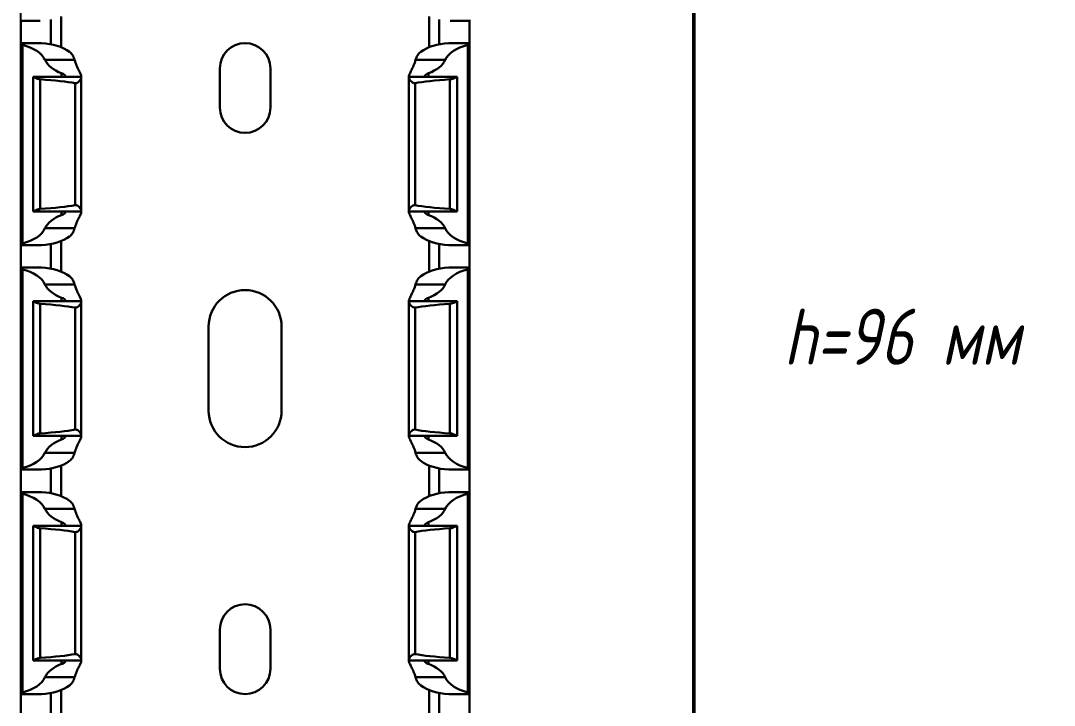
# Model space of a CAD drawing. Header units: millimetres. Extents: x -2573 to 2942, y -1220 to 2800.
# Drawn here: x 1280.5 to 1372.7, y 1110 to 1171 of the extents above; entities that cross this region are included whole.
import ezdxf

# ---------------------------------------------------------------- set-up
doc = ezdxf.new("R2010")
doc.units = ezdxf.units.MM
doc.linetypes.add('DASHED', pattern=[19.05, 12.7, -6.35])
doc.layers.add('noprint', color=2, linetype='Continuous', true_color=0xffff00, plot=False)
doc.styles.add('textstyle28', font='isocpeui.ttf', dxfattribs={"width": 0.8})

msp = doc.modelspace()

# ---------------------------------------------------------------- linework, layer by layer
at = {"linetype": 'Continuous', "lineweight": 30}
for p, q in [((1280.536, 1171), (1280.536, 1171.067)), ((1280.536, 1171), (1282.267, 1171)), ((1280.536, 1171), (1280.536, 1169)), ((1283.236, 1171.101), (1283.236, 1168.899)), ((1284.136, 1168.638), (1284.136, 1171.362)), ((1316.936, 1168.638), (1316.936, 1171.362)), ((1317.836, 1171.101), (1317.836, 1168.899)), ((1318.805, 1171), (1320.536, 1171)), ((1320.536, 1171), (1320.536, 1171.067)), ((1320.536, 1171), (1320.536, 1169)), ((1282.266, 1169), (1280.536, 1169)), ((1280.536, 1169), (1280.536, 1168.933)), ((1320.536, 1169), (1318.806, 1169)), ((1320.536, 1169), (1320.536, 1168.933)), ((1280.536, 1168.933), (1280.536, 1151.067)), ((1280.686, 1168.845), (1280.686, 1151.155)), ((1320.386, 1168.845), (1320.386, 1151.155)), ((1320.536, 1168.933), (1320.536, 1151.067)), ((1285.343, 1167.5), (1282.703, 1167.5)), ((1315.729, 1167.5), (1318.369, 1167.5)), ((1284.186, 1166.317), (1284.186, 1166)), ((1298.286, 1166.75), (1298.286, 1163.25)), ((1302.786, 1163.25), (1302.786, 1166.75)), ((1316.886, 1166.317), (1316.886, 1166)), ((1281.636, 1166), (1281.636, 1154)), ((1281.64, 1166), (1281.636, 1166)), ((1285.936, 1166), (1281.64, 1166)), ((1282.275, 1165.779), (1282.275, 1154.221)), ((1285.393, 1165.436), (1285.393, 1154.564)), ((1285.936, 1166.057), (1285.936, 1166)), ((1285.936, 1166), (1285.936, 1165.916)), ((1285.936, 1165.916), (1285.936, 1154.084)), ((1315.136, 1166.057), (1315.136, 1166)), ((1315.136, 1166), (1315.136, 1165.916)), ((1315.136, 1166), (1319.433, 1166)), ((1315.136, 1165.916), (1315.136, 1154.084)), ((1315.68, 1165.436), (1315.68, 1154.564)), ((1318.797, 1165.779), (1318.797, 1154.221)), ((1319.433, 1166), (1319.436, 1166)), ((1319.436, 1154), (1319.436, 1166)), ((1281.636, 1154), (1281.64, 1154)), ((1285.936, 1154), (1281.64, 1154)), ((1284.186, 1154), (1284.186, 1153.683)), ((1285.936, 1154.084), (1285.936, 1154)), ((1285.936, 1154), (1285.936, 1153.943)), ((1315.136, 1154.084), (1315.136, 1154)), ((1315.136, 1154), (1319.433, 1154)), ((1315.136, 1154), (1315.136, 1153.943)), ((1316.886, 1154), (1316.886, 1153.683)), ((1319.436, 1154), (1319.433, 1154)), ((1285.343, 1152.5), (1282.703, 1152.5)), ((1315.729, 1152.5), (1318.369, 1152.5)), ((1280.536, 1151), (1280.536, 1151.067)), ((1280.536, 1151), (1282.267, 1151)), ((1280.536, 1151), (1280.536, 1149)), ((1283.236, 1151.101), (1283.236, 1148.899)), ((1284.136, 1148.638), (1284.136, 1151.362)), ((1316.936, 1148.638), (1316.936, 1151.362)), ((1317.836, 1151.101), (1317.836, 1148.899)), ((1318.805, 1151), (1320.536, 1151)), ((1320.536, 1151), (1320.536, 1151.067)), ((1320.536, 1151), (1320.536, 1149)), ((1282.266, 1149), (1280.536, 1149)), ((1280.536, 1149), (1280.536, 1148.933)), ((1280.536, 1148.933), (1280.536, 1131.067)), ((1280.686, 1148.845), (1280.686, 1131.155)), ((1320.536, 1149), (1318.806, 1149)), ((1320.386, 1148.845), (1320.386, 1131.155)), ((1320.536, 1149), (1320.536, 1148.933)), ((1320.536, 1148.933), (1320.536, 1131.067)), ((1285.343, 1147.5), (1282.703, 1147.5)), ((1315.729, 1147.5), (1318.369, 1147.5)), ((1281.636, 1146), (1281.636, 1134)), ((1281.64, 1146), (1281.636, 1146)), ((1285.936, 1146), (1281.64, 1146)), ((1284.186, 1146.317), (1284.186, 1146)), ((1285.936, 1146.057), (1285.936, 1146)), ((1285.936, 1146), (1285.936, 1145.916)), ((1315.136, 1146.057), (1315.136, 1146)), ((1315.136, 1146), (1315.136, 1145.916)), ((1315.136, 1146), (1319.433, 1146)), ((1316.886, 1146.317), (1316.886, 1146)), ((1319.433, 1146), (1319.436, 1146)), ((1319.436, 1134), (1319.436, 1146)), ((1282.275, 1145.779), (1282.275, 1134.221)), ((1285.393, 1145.436), (1285.393, 1134.564)), ((1285.936, 1145.916), (1285.936, 1134.084)), ((1315.136, 1145.916), (1315.136, 1134.084)), ((1315.68, 1145.436), (1315.68, 1134.564)), ((1318.797, 1145.779), (1318.797, 1134.221)), ((1297.286, 1143.75), (1297.286, 1136.25)), ((1303.786, 1136.25), (1303.786, 1143.75)), ((1281.636, 1134), (1281.64, 1134)), ((1285.936, 1134), (1281.64, 1134)), ((1284.186, 1134), (1284.186, 1133.683)), ((1285.936, 1134.084), (1285.936, 1134)), ((1285.936, 1134), (1285.936, 1133.943)), ((1315.136, 1134.084), (1315.136, 1134)), ((1315.136, 1134), (1319.433, 1134)), ((1315.136, 1134), (1315.136, 1133.943)), ((1316.886, 1134), (1316.886, 1133.683)), ((1319.436, 1134), (1319.433, 1134)), ((1285.343, 1132.5), (1282.703, 1132.5)), ((1315.729, 1132.5), (1318.369, 1132.5)), ((1284.136, 1128.638), (1284.136, 1131.362)), ((1316.936, 1128.638), (1316.936, 1131.362)), ((1280.536, 1131), (1280.536, 1131.067)), ((1280.536, 1131), (1282.267, 1131)), ((1280.536, 1131), (1280.536, 1129)), ((1283.236, 1131.101), (1283.236, 1128.899)), ((1317.836, 1131.101), (1317.836, 1128.899)), ((1318.805, 1131), (1320.536, 1131)), ((1320.536, 1131), (1320.536, 1131.067)), ((1320.536, 1131), (1320.536, 1129)), ((1282.266, 1129), (1280.536, 1129)), ((1280.536, 1129), (1280.536, 1128.933)), ((1280.536, 1128.933), (1280.536, 1111.067)), ((1280.686, 1128.845), (1280.686, 1111.155)), ((1320.536, 1129), (1318.806, 1129)), ((1320.386, 1128.845), (1320.386, 1111.155)), ((1320.536, 1129), (1320.536, 1128.933)), ((1320.536, 1128.933), (1320.536, 1111.067)), ((1285.343, 1127.5), (1282.703, 1127.5)), ((1315.729, 1127.5), (1318.369, 1127.5)), ((1281.636, 1126), (1281.636, 1114)), ((1281.64, 1126), (1281.636, 1126)), ((1285.936, 1126), (1281.64, 1126)), ((1282.275, 1125.779), (1282.275, 1114.221)), ((1284.186, 1126.317), (1284.186, 1126)), ((1285.936, 1126.057), (1285.936, 1126)), ((1285.936, 1126), (1285.936, 1125.916)), ((1285.936, 1125.916), (1285.936, 1114.084)), ((1315.136, 1126.057), (1315.136, 1126)), ((1315.136, 1126), (1315.136, 1125.916)), ((1315.136, 1126), (1319.433, 1126)), ((1315.136, 1125.916), (1315.136, 1114.084)), ((1316.886, 1126.317), (1316.886, 1126)), ((1318.797, 1125.779), (1318.797, 1114.221)), ((1319.433, 1126), (1319.436, 1126)), ((1319.436, 1114), (1319.436, 1126)), ((1285.393, 1125.436), (1285.393, 1114.564)), ((1315.68, 1125.436), (1315.68, 1114.564)), ((1298.286, 1116.75), (1298.286, 1113.25)), ((1302.786, 1113.25), (1302.786, 1116.75)), ((1281.636, 1114), (1281.64, 1114)), ((1285.936, 1114), (1281.64, 1114)), ((1284.186, 1114), (1284.186, 1113.683)), ((1285.936, 1114.084), (1285.936, 1114)), ((1285.936, 1114), (1285.936, 1113.943)), ((1315.136, 1114.084), (1315.136, 1114)), ((1315.136, 1114), (1319.433, 1114)), ((1315.136, 1114), (1315.136, 1113.943)), ((1316.886, 1114), (1316.886, 1113.683)), ((1319.436, 1114), (1319.433, 1114)), ((1285.343, 1112.5), (1282.703, 1112.5)), ((1315.729, 1112.5), (1318.369, 1112.5)), ((1280.536, 1111), (1280.536, 1111.067)), ((1280.536, 1111), (1282.265, 1111)), ((1280.536, 1111), (1280.536, 1109)), ((1283.236, 1111.101), (1283.236, 1108.899)), ((1284.136, 1108.638), (1284.136, 1111.362)), ((1316.936, 1108.638), (1316.936, 1111.362)), ((1317.836, 1111.101), (1317.836, 1108.899)), ((1318.808, 1111), (1320.536, 1111)), ((1320.536, 1111), (1320.536, 1111.067)), ((1320.536, 1111), (1320.536, 1109))]:
    msp.add_line(p, q, dxfattribs=at)
msp.add_lwpolyline([(1280.536, 1650), (2025.536, 1650), (2025.536, 480), (1280.536, 480)], close=True)
at = {"lineweight": 50}
msp.add_lwpolyline([(1340.536, 1108), (1340.536, 1268), (1377.536, 1268), (1377.536, 1108)], close=True, dxfattribs=at)
at = {"linetype": 'Continuous', "lineweight": 30}
for centre, radius, start, end in [((1300.536, 1166.75), 2.25, 0, 180), ((1300.536, 1163.25), 2.25, 180, 0), ((1300.536, 1143.75), 3.25, 0, 180), ((1300.536, 1136.25), 3.25, 180, 0), ((1300.536, 1116.75), 2.25, 0, 180), ((1300.536, 1113.25), 2.25, 180, 0)]:
    msp.add_arc(centre, radius, start, end, dxfattribs=at)
for centre, major_axis, ratio, start_param, end_param in [((1282.149, 1167), (-3.464, 0), 0.57735, 3.801355, 4.643885), ((1318.923, 1167), (-3.464, 0), 0.57735, 4.780893, 5.623423), ((1279.349, 1167), (-3.464, 0), 0.57735, 3.394273, 4.316105), ((1321.723, 1167), (-3.464, 0), 0.57735, 5.108673, 6.030505), ((1286.057, 1168), (-3.464, 0), 0.57735, 0.25268, 1.000198), ((1315.015, 1168), (-3.464, 0), 0.57735, 2.141395, 2.888912), ((1275.106, 1165), (-11.43, 0), 0.087489, 3.592619, 4.034359), ((1325.967, 1165), (-11.43, 0), 0.087489, 5.390419, 5.832158), ((1275.106, 1155), (-11.43, 0), 0.087489, 2.248826, 2.690566), ((1325.967, 1155), (-11.43, 0), 0.087489, 0.451027, 0.892766), ((1286.057, 1152), (-3.464, 0), 0.57735, 5.282988, 6.030505), ((1315.015, 1152), (-3.464, 0), 0.57735, 3.394273, 4.14179), ((1279.349, 1153), (-3.464, 0), 0.57735, 1.96708, 2.888912), ((1321.723, 1153), (-3.464, 0), 0.57735, 0.25268, 1.174513), ((1282.149, 1153), (-3.464, 0), 0.57735, 1.6393, 2.48183), ((1318.923, 1153), (-3.464, 0), 0.57735, 0.659763, 1.502293), ((1279.349, 1147), (-3.464, 0), 0.57735, 3.394273, 4.316105), ((1282.149, 1147), (-3.464, 0), 0.57735, 3.801355, 4.643885), ((1318.923, 1147), (-3.464, 0), 0.57735, 4.780893, 5.623423), ((1321.723, 1147), (-3.464, 0), 0.57735, 5.108673, 6.030505), ((1286.057, 1148), (-3.464, 0), 0.57735, 0.25268, 1.000198), ((1315.015, 1148), (-3.464, 0), 0.57735, 2.141395, 2.888912), ((1275.106, 1145), (-11.43, 0), 0.087489, 3.592619, 4.034359), ((1325.967, 1145), (-11.43, 0), 0.087489, 5.390419, 5.832158), ((1275.106, 1135), (-11.43, 0), 0.087489, 2.248826, 2.690566), ((1325.967, 1135), (-11.43, 0), 0.087489, 0.451027, 0.892766), ((1286.057, 1132), (-3.464, 0), 0.57735, 5.282988, 6.030505), ((1315.015, 1132), (-3.464, 0), 0.57735, 3.394273, 4.14179), ((1279.349, 1133), (-3.464, 0), 0.57735, 1.96708, 2.888912), ((1321.723, 1133), (-3.464, 0), 0.57735, 0.25268, 1.174513), ((1282.149, 1133), (-3.464, 0), 0.57735, 1.6393, 2.48183), ((1318.923, 1133), (-3.464, 0), 0.57735, 0.659763, 1.502293), ((1279.349, 1127), (-3.464, 0), 0.57735, 3.394273, 4.316105), ((1282.149, 1127), (-3.464, 0), 0.57735, 3.801355, 4.643885), ((1318.923, 1127), (-3.464, 0), 0.57735, 4.780893, 5.623423), ((1321.723, 1127), (-3.464, 0), 0.57735, 5.108673, 6.030505), ((1286.057, 1128), (-3.464, 0), 0.57735, 0.25268, 1.000198), ((1315.015, 1128), (-3.464, 0), 0.57735, 2.141395, 2.888912), ((1275.106, 1125), (-11.43, 0), 0.087489, 3.592619, 4.034359), ((1325.967, 1125), (-11.43, 0), 0.087489, 5.390419, 5.832158), ((1275.106, 1115), (-11.43, 0), 0.087489, 2.248826, 2.690566), ((1325.967, 1115), (-11.43, 0), 0.087489, 0.451027, 0.892766), ((1286.057, 1112), (-3.464, 0), 0.57735, 5.282988, 6.030505), ((1315.015, 1112), (-3.464, 0), 0.57735, 3.394273, 4.14179), ((1279.349, 1113), (-3.464, 0), 0.57735, 1.96708, 2.888912), ((1321.723, 1113), (-3.464, 0), 0.57735, 0.25268, 1.174513), ((1282.149, 1113), (-3.464, 0), 0.57735, 1.6393, 2.48183), ((1318.923, 1113), (-3.464, 0), 0.57735, 0.659763, 1.502293)]:
    msp.add_ellipse(centre, major_axis=major_axis, ratio=ratio, start_param=start_param, end_param=end_param, dxfattribs=at)
for points, knots in [([(1282.266, 1169), (1282.277, 1169), (1282.301, 1168.999), (1282.35, 1168.997), (1282.383, 1168.995), (1282.386, 1168.995)], [0, 0, 0, 0, 0.388498, 0.929495, 1, 1, 1, 1]), ([(1318.806, 1169), (1318.796, 1169), (1318.771, 1168.999), (1318.722, 1168.997), (1318.69, 1168.995), (1318.686, 1168.995)], [0, 0, 0, 0, 0.388498, 0.929495, 1, 1, 1, 1]), ([(1280.686, 1168.845), (1280.64, 1168.856), (1280.602, 1168.872), (1280.55, 1168.903), (1280.536, 1168.919), (1280.536, 1168.933)], [0, 0, 0, 0, 0.5, 0.5, 1, 1, 1, 1]), ([(1284.886, 1168.226), (1285.001, 1168.141), (1285.098, 1168.035), (1285.25, 1167.788), (1285.306, 1167.649), (1285.343, 1167.5)], [0, 0, 0, 0, 0.5, 0.5, 1, 1, 1, 1]), ([(1316.186, 1168.226), (1316.072, 1168.141), (1315.975, 1168.035), (1315.822, 1167.788), (1315.766, 1167.649), (1315.729, 1167.5)], [0, 0, 0, 0, 0.5, 0.5, 1, 1, 1, 1]), ([(1320.386, 1168.845), (1320.432, 1168.856), (1320.47, 1168.872), (1320.522, 1168.903), (1320.536, 1168.919), (1320.536, 1168.933)], [0, 0, 0, 0, 0.5, 0.5, 1, 1, 1, 1]), ([(1285.343, 1167.5), (1285.388, 1167.323), (1285.45, 1167.158), (1285.581, 1166.854), (1285.65, 1166.713), (1285.775, 1166.464), (1285.832, 1166.353), (1285.892, 1166.217), (1285.908, 1166.177), (1285.93, 1166.108), (1285.936, 1166.079), (1285.936, 1166.057)], [0, 0, 0, 0, 0.25, 0.25, 0.5, 0.5, 0.75, 0.75, 0.875, 0.875, 1, 1, 1, 1]), ([(1315.729, 1167.5), (1315.685, 1167.323), (1315.623, 1167.158), (1315.492, 1166.854), (1315.422, 1166.713), (1315.298, 1166.464), (1315.241, 1166.353), (1315.181, 1166.217), (1315.165, 1166.177), (1315.142, 1166.108), (1315.136, 1166.079), (1315.136, 1166.057)], [0, 0, 0, 0, 0.25, 0.25, 0.5, 0.5, 0.75, 0.75, 0.875, 0.875, 1, 1, 1, 1]), ([(1284.351, 1166), (1284.425, 1166), (1284.479, 1166.005), (1284.539, 1166.034), (1284.544, 1166.059), (1284.489, 1166.155), (1284.364, 1166.251), (1284.186, 1166.317)], [0, 0, 0, 0, 0.25, 0.25, 0.5, 0.5, 1, 1, 1, 1]), ([(1316.721, 1166), (1316.648, 1166), (1316.593, 1166.005), (1316.534, 1166.034), (1316.529, 1166.059), (1316.583, 1166.155), (1316.708, 1166.251), (1316.886, 1166.317)], [0, 0, 0, 0, 0.25, 0.25, 0.5, 0.5, 1, 1, 1, 1]), ([(1282.275, 1165.779), (1282.109, 1165.791), (1281.959, 1165.85), (1281.79, 1165.929), (1281.743, 1165.954), (1281.672, 1165.989), (1281.648, 1166), (1281.64, 1166)], [0, 0, 0, 0, 0.5, 0.5, 0.75, 0.75, 1, 1, 1, 1]), ([(1285.936, 1165.916), (1285.936, 1165.883), (1285.919, 1165.841), (1285.865, 1165.748), (1285.827, 1165.697), (1285.736, 1165.594), (1285.683, 1165.542), (1285.587, 1165.476), (1285.552, 1165.456), (1285.475, 1165.432), (1285.433, 1165.429), (1285.393, 1165.436)], [0, 0, 0, 0, 0.25, 0.25, 0.5, 0.5, 0.75, 0.75, 0.875, 0.875, 1, 1, 1, 1]), ([(1315.136, 1165.916), (1315.136, 1165.883), (1315.153, 1165.841), (1315.208, 1165.748), (1315.246, 1165.697), (1315.336, 1165.594), (1315.39, 1165.542), (1315.486, 1165.476), (1315.52, 1165.456), (1315.598, 1165.432), (1315.64, 1165.429), (1315.68, 1165.436)], [0, 0, 0, 0, 0.25, 0.25, 0.5, 0.5, 0.75, 0.75, 0.875, 0.875, 1, 1, 1, 1]), ([(1318.797, 1165.779), (1318.964, 1165.791), (1319.114, 1165.85), (1319.283, 1165.929), (1319.33, 1165.954), (1319.401, 1165.989), (1319.424, 1166), (1319.433, 1166)], [0, 0, 0, 0, 0.5, 0.5, 0.75, 0.75, 1, 1, 1, 1]), ([(1285.393, 1154.564), (1285.433, 1154.571), (1285.475, 1154.568), (1285.552, 1154.543), (1285.587, 1154.524), (1285.684, 1154.458), (1285.736, 1154.406), (1285.827, 1154.303), (1285.865, 1154.252), (1285.92, 1154.159), (1285.936, 1154.117), (1285.936, 1154.084)], [0, 0, 0, 0, 0.125, 0.125, 0.25, 0.25, 0.5, 0.5, 0.75, 0.75, 1, 1, 1, 1]), ([(1315.68, 1154.564), (1315.64, 1154.571), (1315.598, 1154.568), (1315.52, 1154.543), (1315.485, 1154.524), (1315.389, 1154.458), (1315.337, 1154.406), (1315.245, 1154.303), (1315.208, 1154.252), (1315.153, 1154.159), (1315.136, 1154.117), (1315.136, 1154.084)], [0, 0, 0, 0, 0.125, 0.125, 0.25, 0.25, 0.5, 0.5, 0.75, 0.75, 1, 1, 1, 1]), ([(1281.64, 1154), (1281.648, 1154), (1281.672, 1154.011), (1281.742, 1154.046), (1281.79, 1154.071), (1281.959, 1154.15), (1282.109, 1154.209), (1282.275, 1154.221)], [0, 0, 0, 0, 0.25, 0.25, 0.5, 0.5, 1, 1, 1, 1]), ([(1284.186, 1153.683), (1284.365, 1153.75), (1284.49, 1153.846), (1284.544, 1153.941), (1284.539, 1153.966), (1284.48, 1153.995), (1284.425, 1154), (1284.351, 1154)], [0, 0, 0, 0, 0.5, 0.5, 0.75, 0.75, 1, 1, 1, 1]), ([(1285.936, 1153.943), (1285.936, 1153.921), (1285.93, 1153.892), (1285.908, 1153.823), (1285.892, 1153.783), (1285.831, 1153.646), (1285.775, 1153.536), (1285.649, 1153.285), (1285.581, 1153.146), (1285.45, 1152.842), (1285.387, 1152.676), (1285.343, 1152.5)], [0, 0, 0, 0, 0.125, 0.125, 0.25, 0.25, 0.5, 0.5, 0.75, 0.75, 1, 1, 1, 1]), ([(1315.136, 1153.943), (1315.136, 1153.921), (1315.142, 1153.892), (1315.165, 1153.823), (1315.181, 1153.783), (1315.241, 1153.646), (1315.297, 1153.536), (1315.423, 1153.285), (1315.492, 1153.146), (1315.623, 1152.842), (1315.685, 1152.676), (1315.729, 1152.5)], [0, 0, 0, 0, 0.125, 0.125, 0.25, 0.25, 0.5, 0.5, 0.75, 0.75, 1, 1, 1, 1]), ([(1316.886, 1153.683), (1316.707, 1153.75), (1316.583, 1153.846), (1316.529, 1153.941), (1316.534, 1153.966), (1316.593, 1153.995), (1316.647, 1154), (1316.721, 1154)], [0, 0, 0, 0, 0.5, 0.5, 0.75, 0.75, 1, 1, 1, 1]), ([(1319.433, 1154), (1319.425, 1154), (1319.401, 1154.011), (1319.33, 1154.046), (1319.282, 1154.071), (1319.114, 1154.15), (1318.964, 1154.209), (1318.797, 1154.221)], [0, 0, 0, 0, 0.25, 0.25, 0.5, 0.5, 1, 1, 1, 1]), ([(1285.343, 1152.5), (1285.306, 1152.352), (1285.25, 1152.212), (1285.098, 1151.966), (1285.001, 1151.86), (1284.886, 1151.774)], [0, 0, 0, 0, 0.5, 0.5, 1, 1, 1, 1]), ([(1315.729, 1152.5), (1315.766, 1152.352), (1315.822, 1152.212), (1315.974, 1151.966), (1316.071, 1151.86), (1316.186, 1151.774)], [0, 0, 0, 0, 0.5, 0.5, 1, 1, 1, 1]), ([(1280.536, 1151.067), (1280.536, 1151.081), (1280.55, 1151.097), (1280.602, 1151.128), (1280.64, 1151.144), (1280.686, 1151.155)], [0, 0, 0, 0, 0.5, 0.5, 1, 1, 1, 1]), ([(1282.386, 1151.005), (1282.374, 1151.004), (1282.334, 1151.003), (1282.289, 1151), (1282.272, 1151), (1282.267, 1151.001)], [0, 0, 0, 0, 0.232474, 0.777062, 1, 1, 1, 1]), ([(1318.686, 1151.005), (1318.698, 1151.004), (1318.738, 1151.003), (1318.784, 1151), (1318.801, 1151), (1318.805, 1151.001)], [0, 0, 0, 0, 0.232474, 0.777062, 1, 1, 1, 1]), ([(1320.536, 1151.067), (1320.536, 1151.081), (1320.522, 1151.097), (1320.47, 1151.128), (1320.433, 1151.144), (1320.386, 1151.155)], [0, 0, 0, 0, 0.5, 0.5, 1, 1, 1, 1]), ([(1280.686, 1148.845), (1280.64, 1148.856), (1280.602, 1148.872), (1280.55, 1148.903), (1280.536, 1148.919), (1280.536, 1148.933)], [0, 0, 0, 0, 0.5, 0.5, 1, 1, 1, 1]), ([(1282.266, 1149), (1282.277, 1149), (1282.301, 1148.999), (1282.35, 1148.997), (1282.383, 1148.995), (1282.386, 1148.995)], [0, 0, 0, 0, 0.388498, 0.929495, 1, 1, 1, 1]), ([(1318.806, 1149), (1318.796, 1149), (1318.771, 1148.999), (1318.722, 1148.997), (1318.69, 1148.995), (1318.686, 1148.995)], [0, 0, 0, 0, 0.388498, 0.929495, 1, 1, 1, 1]), ([(1320.386, 1148.845), (1320.432, 1148.856), (1320.47, 1148.872), (1320.522, 1148.903), (1320.536, 1148.919), (1320.536, 1148.933)], [0, 0, 0, 0, 0.5, 0.5, 1, 1, 1, 1]), ([(1284.886, 1148.226), (1285.001, 1148.141), (1285.098, 1148.035), (1285.25, 1147.788), (1285.306, 1147.649), (1285.343, 1147.5)], [0, 0, 0, 0, 0.5, 0.5, 1, 1, 1, 1]), ([(1316.186, 1148.226), (1316.072, 1148.141), (1315.975, 1148.035), (1315.822, 1147.788), (1315.766, 1147.649), (1315.729, 1147.5)], [0, 0, 0, 0, 0.5, 0.5, 1, 1, 1, 1]), ([(1285.343, 1147.5), (1285.388, 1147.323), (1285.45, 1147.158), (1285.581, 1146.854), (1285.65, 1146.713), (1285.775, 1146.464), (1285.832, 1146.353), (1285.892, 1146.217), (1285.908, 1146.177), (1285.93, 1146.108), (1285.936, 1146.079), (1285.936, 1146.057)], [0, 0, 0, 0, 0.25, 0.25, 0.5, 0.5, 0.75, 0.75, 0.875, 0.875, 1, 1, 1, 1]), ([(1315.729, 1147.5), (1315.685, 1147.323), (1315.623, 1147.158), (1315.492, 1146.854), (1315.422, 1146.713), (1315.298, 1146.464), (1315.241, 1146.353), (1315.181, 1146.217), (1315.165, 1146.177), (1315.142, 1146.108), (1315.136, 1146.079), (1315.136, 1146.057)], [0, 0, 0, 0, 0.25, 0.25, 0.5, 0.5, 0.75, 0.75, 0.875, 0.875, 1, 1, 1, 1]), ([(1282.275, 1145.779), (1282.109, 1145.791), (1281.959, 1145.85), (1281.79, 1145.929), (1281.743, 1145.954), (1281.672, 1145.989), (1281.648, 1146), (1281.64, 1146)], [0, 0, 0, 0, 0.5, 0.5, 0.75, 0.75, 1, 1, 1, 1]), ([(1284.351, 1146), (1284.425, 1146), (1284.479, 1146.005), (1284.539, 1146.034), (1284.544, 1146.059), (1284.489, 1146.155), (1284.364, 1146.251), (1284.186, 1146.317)], [0, 0, 0, 0, 0.25, 0.25, 0.5, 0.5, 1, 1, 1, 1]), ([(1316.721, 1146), (1316.648, 1146), (1316.593, 1146.005), (1316.534, 1146.034), (1316.529, 1146.059), (1316.583, 1146.155), (1316.708, 1146.251), (1316.886, 1146.317)], [0, 0, 0, 0, 0.25, 0.25, 0.5, 0.5, 1, 1, 1, 1]), ([(1318.797, 1145.779), (1318.964, 1145.791), (1319.114, 1145.85), (1319.283, 1145.929), (1319.33, 1145.954), (1319.401, 1145.989), (1319.424, 1146), (1319.433, 1146)], [0, 0, 0, 0, 0.5, 0.5, 0.75, 0.75, 1, 1, 1, 1]), ([(1285.936, 1145.916), (1285.936, 1145.883), (1285.919, 1145.841), (1285.865, 1145.748), (1285.827, 1145.697), (1285.736, 1145.594), (1285.683, 1145.542), (1285.587, 1145.476), (1285.552, 1145.456), (1285.475, 1145.432), (1285.433, 1145.429), (1285.393, 1145.436)], [0, 0, 0, 0, 0.25, 0.25, 0.5, 0.5, 0.75, 0.75, 0.875, 0.875, 1, 1, 1, 1]), ([(1315.136, 1145.916), (1315.136, 1145.883), (1315.153, 1145.841), (1315.208, 1145.748), (1315.246, 1145.697), (1315.336, 1145.594), (1315.39, 1145.542), (1315.486, 1145.476), (1315.52, 1145.456), (1315.598, 1145.432), (1315.64, 1145.429), (1315.68, 1145.436)], [0, 0, 0, 0, 0.25, 0.25, 0.5, 0.5, 0.75, 0.75, 0.875, 0.875, 1, 1, 1, 1]), ([(1281.64, 1134), (1281.648, 1134), (1281.672, 1134.011), (1281.742, 1134.046), (1281.79, 1134.071), (1281.959, 1134.15), (1282.109, 1134.209), (1282.275, 1134.221)], [0, 0, 0, 0, 0.25, 0.25, 0.5, 0.5, 1, 1, 1, 1]), ([(1284.186, 1133.683), (1284.365, 1133.75), (1284.49, 1133.846), (1284.544, 1133.941), (1284.539, 1133.966), (1284.48, 1133.995), (1284.425, 1134), (1284.351, 1134)], [0, 0, 0, 0, 0.5, 0.5, 0.75, 0.75, 1, 1, 1, 1]), ([(1285.393, 1134.564), (1285.433, 1134.571), (1285.475, 1134.568), (1285.552, 1134.543), (1285.587, 1134.524), (1285.684, 1134.458), (1285.736, 1134.406), (1285.827, 1134.303), (1285.865, 1134.252), (1285.92, 1134.159), (1285.936, 1134.117), (1285.936, 1134.084)], [0, 0, 0, 0, 0.125, 0.125, 0.25, 0.25, 0.5, 0.5, 0.75, 0.75, 1, 1, 1, 1]), ([(1315.68, 1134.564), (1315.64, 1134.571), (1315.598, 1134.568), (1315.52, 1134.543), (1315.485, 1134.524), (1315.389, 1134.458), (1315.337, 1134.406), (1315.245, 1134.303), (1315.208, 1134.252), (1315.153, 1134.159), (1315.136, 1134.117), (1315.136, 1134.084)], [0, 0, 0, 0, 0.125, 0.125, 0.25, 0.25, 0.5, 0.5, 0.75, 0.75, 1, 1, 1, 1]), ([(1316.886, 1133.683), (1316.707, 1133.75), (1316.583, 1133.846), (1316.529, 1133.941), (1316.534, 1133.966), (1316.593, 1133.995), (1316.647, 1134), (1316.721, 1134)], [0, 0, 0, 0, 0.5, 0.5, 0.75, 0.75, 1, 1, 1, 1]), ([(1319.433, 1134), (1319.425, 1134), (1319.401, 1134.011), (1319.33, 1134.046), (1319.282, 1134.071), (1319.114, 1134.15), (1318.964, 1134.209), (1318.797, 1134.221)], [0, 0, 0, 0, 0.25, 0.25, 0.5, 0.5, 1, 1, 1, 1]), ([(1285.936, 1133.943), (1285.936, 1133.921), (1285.93, 1133.892), (1285.908, 1133.823), (1285.892, 1133.783), (1285.831, 1133.646), (1285.775, 1133.536), (1285.649, 1133.285), (1285.581, 1133.146), (1285.45, 1132.842), (1285.387, 1132.676), (1285.343, 1132.5)], [0, 0, 0, 0, 0.125, 0.125, 0.25, 0.25, 0.5, 0.5, 0.75, 0.75, 1, 1, 1, 1]), ([(1315.136, 1133.943), (1315.136, 1133.921), (1315.142, 1133.892), (1315.165, 1133.823), (1315.181, 1133.783), (1315.241, 1133.646), (1315.297, 1133.536), (1315.423, 1133.285), (1315.492, 1133.146), (1315.623, 1132.842), (1315.685, 1132.676), (1315.729, 1132.5)], [0, 0, 0, 0, 0.125, 0.125, 0.25, 0.25, 0.5, 0.5, 0.75, 0.75, 1, 1, 1, 1]), ([(1285.343, 1132.5), (1285.306, 1132.352), (1285.25, 1132.212), (1285.098, 1131.966), (1285.001, 1131.86), (1284.886, 1131.774)], [0, 0, 0, 0, 0.5, 0.5, 1, 1, 1, 1]), ([(1315.729, 1132.5), (1315.766, 1132.352), (1315.822, 1132.212), (1315.974, 1131.966), (1316.071, 1131.86), (1316.186, 1131.774)], [0, 0, 0, 0, 0.5, 0.5, 1, 1, 1, 1]), ([(1280.536, 1131.067), (1280.536, 1131.081), (1280.55, 1131.097), (1280.602, 1131.128), (1280.64, 1131.144), (1280.686, 1131.155)], [0, 0, 0, 0, 0.5, 0.5, 1, 1, 1, 1]), ([(1282.386, 1131.005), (1282.374, 1131.004), (1282.334, 1131.003), (1282.289, 1131), (1282.272, 1131), (1282.267, 1131.001)], [0, 0, 0, 0, 0.232474, 0.777062, 1, 1, 1, 1]), ([(1318.686, 1131.005), (1318.698, 1131.004), (1318.738, 1131.003), (1318.784, 1131), (1318.801, 1131), (1318.805, 1131.001)], [0, 0, 0, 0, 0.232474, 0.777062, 1, 1, 1, 1]), ([(1320.536, 1131.067), (1320.536, 1131.081), (1320.522, 1131.097), (1320.47, 1131.128), (1320.433, 1131.144), (1320.386, 1131.155)], [0, 0, 0, 0, 0.5, 0.5, 1, 1, 1, 1]), ([(1280.686, 1128.845), (1280.64, 1128.856), (1280.602, 1128.872), (1280.55, 1128.903), (1280.536, 1128.919), (1280.536, 1128.933)], [0, 0, 0, 0, 0.5, 0.5, 1, 1, 1, 1]), ([(1282.266, 1129), (1282.277, 1129), (1282.301, 1128.999), (1282.35, 1128.997), (1282.383, 1128.995), (1282.386, 1128.995)], [0, 0, 0, 0, 0.388498, 0.929495, 1, 1, 1, 1]), ([(1318.806, 1129), (1318.796, 1129), (1318.771, 1128.999), (1318.722, 1128.997), (1318.69, 1128.995), (1318.686, 1128.995)], [0, 0, 0, 0, 0.388498, 0.929495, 1, 1, 1, 1]), ([(1320.386, 1128.845), (1320.432, 1128.856), (1320.47, 1128.872), (1320.522, 1128.903), (1320.536, 1128.919), (1320.536, 1128.933)], [0, 0, 0, 0, 0.5, 0.5, 1, 1, 1, 1]), ([(1284.886, 1128.226), (1285.001, 1128.141), (1285.098, 1128.035), (1285.25, 1127.788), (1285.306, 1127.649), (1285.343, 1127.5)], [0, 0, 0, 0, 0.5, 0.5, 1, 1, 1, 1]), ([(1316.186, 1128.226), (1316.072, 1128.141), (1315.975, 1128.035), (1315.822, 1127.788), (1315.766, 1127.649), (1315.729, 1127.5)], [0, 0, 0, 0, 0.5, 0.5, 1, 1, 1, 1]), ([(1285.343, 1127.5), (1285.388, 1127.323), (1285.45, 1127.158), (1285.581, 1126.854), (1285.65, 1126.713), (1285.775, 1126.464), (1285.832, 1126.353), (1285.892, 1126.217), (1285.908, 1126.177), (1285.93, 1126.108), (1285.936, 1126.079), (1285.936, 1126.057)], [0, 0, 0, 0, 0.25, 0.25, 0.5, 0.5, 0.75, 0.75, 0.875, 0.875, 1, 1, 1, 1]), ([(1315.729, 1127.5), (1315.685, 1127.323), (1315.623, 1127.158), (1315.492, 1126.854), (1315.422, 1126.713), (1315.298, 1126.464), (1315.241, 1126.353), (1315.181, 1126.217), (1315.165, 1126.177), (1315.142, 1126.108), (1315.136, 1126.079), (1315.136, 1126.057)], [0, 0, 0, 0, 0.25, 0.25, 0.5, 0.5, 0.75, 0.75, 0.875, 0.875, 1, 1, 1, 1]), ([(1282.275, 1125.779), (1282.109, 1125.791), (1281.959, 1125.85), (1281.79, 1125.929), (1281.743, 1125.954), (1281.672, 1125.989), (1281.648, 1126), (1281.64, 1126)], [0, 0, 0, 0, 0.5, 0.5, 0.75, 0.75, 1, 1, 1, 1]), ([(1284.351, 1126), (1284.425, 1126), (1284.479, 1126.005), (1284.539, 1126.034), (1284.544, 1126.059), (1284.489, 1126.155), (1284.364, 1126.251), (1284.186, 1126.317)], [0, 0, 0, 0, 0.25, 0.25, 0.5, 0.5, 1, 1, 1, 1]), ([(1285.936, 1125.916), (1285.936, 1125.883), (1285.919, 1125.841), (1285.865, 1125.748), (1285.827, 1125.697), (1285.736, 1125.594), (1285.683, 1125.542), (1285.587, 1125.476), (1285.552, 1125.456), (1285.475, 1125.432), (1285.433, 1125.429), (1285.393, 1125.436)], [0, 0, 0, 0, 0.25, 0.25, 0.5, 0.5, 0.75, 0.75, 0.875, 0.875, 1, 1, 1, 1]), ([(1315.136, 1125.916), (1315.136, 1125.883), (1315.153, 1125.841), (1315.208, 1125.748), (1315.246, 1125.697), (1315.336, 1125.594), (1315.39, 1125.542), (1315.486, 1125.476), (1315.52, 1125.456), (1315.598, 1125.432), (1315.64, 1125.429), (1315.68, 1125.436)], [0, 0, 0, 0, 0.25, 0.25, 0.5, 0.5, 0.75, 0.75, 0.875, 0.875, 1, 1, 1, 1]), ([(1316.721, 1126), (1316.648, 1126), (1316.593, 1126.005), (1316.534, 1126.034), (1316.529, 1126.059), (1316.583, 1126.155), (1316.708, 1126.251), (1316.886, 1126.317)], [0, 0, 0, 0, 0.25, 0.25, 0.5, 0.5, 1, 1, 1, 1]), ([(1318.797, 1125.779), (1318.964, 1125.791), (1319.114, 1125.85), (1319.283, 1125.929), (1319.33, 1125.954), (1319.401, 1125.989), (1319.424, 1126), (1319.433, 1126)], [0, 0, 0, 0, 0.5, 0.5, 0.75, 0.75, 1, 1, 1, 1]), ([(1281.64, 1114), (1281.648, 1114), (1281.671, 1114.011), (1281.743, 1114.046), (1281.791, 1114.071), (1281.959, 1114.15), (1282.108, 1114.209), (1282.275, 1114.221)], [0, 0, 0, 0, 0.25, 0.25, 0.5, 0.5, 1, 1, 1, 1]), ([(1284.186, 1113.683), (1284.277, 1113.717), (1284.352, 1113.758), (1284.467, 1113.838), (1284.508, 1113.878), (1284.544, 1113.941), (1284.539, 1113.965), (1284.48, 1113.995), (1284.425, 1114), (1284.351, 1114)], [0, 0, 0, 0, 0.25, 0.25, 0.5, 0.5, 0.75, 0.75, 1, 1, 1, 1]), ([(1285.936, 1113.943), (1285.936, 1113.898), (1285.913, 1113.829), (1285.832, 1113.647), (1285.776, 1113.537), (1285.65, 1113.286), (1285.581, 1113.147), (1285.45, 1112.842), (1285.387, 1112.676), (1285.343, 1112.5)], [0, 0, 0, 0, 0.25, 0.25, 0.5, 0.5, 0.75, 0.75, 1, 1, 1, 1]), ([(1285.393, 1114.564), (1285.433, 1114.571), (1285.475, 1114.568), (1285.552, 1114.544), (1285.587, 1114.524), (1285.683, 1114.458), (1285.736, 1114.406), (1285.827, 1114.303), (1285.865, 1114.252), (1285.919, 1114.159), (1285.936, 1114.117), (1285.936, 1114.084)], [0, 0, 0, 0, 0.125, 0.125, 0.25, 0.25, 0.5, 0.5, 0.75, 0.75, 1, 1, 1, 1]), ([(1315.68, 1114.564), (1315.639, 1114.571), (1315.597, 1114.568), (1315.52, 1114.544), (1315.485, 1114.524), (1315.389, 1114.458), (1315.337, 1114.406), (1315.245, 1114.303), (1315.208, 1114.252), (1315.153, 1114.159), (1315.136, 1114.117), (1315.136, 1114.084)], [0, 0, 0, 0, 0.125, 0.125, 0.25, 0.25, 0.5, 0.5, 0.75, 0.75, 1, 1, 1, 1]), ([(1315.136, 1113.943), (1315.136, 1113.898), (1315.16, 1113.829), (1315.241, 1113.647), (1315.297, 1113.537), (1315.423, 1113.286), (1315.492, 1113.147), (1315.623, 1112.842), (1315.685, 1112.676), (1315.729, 1112.5)], [0, 0, 0, 0, 0.25, 0.25, 0.5, 0.5, 0.75, 0.75, 1, 1, 1, 1]), ([(1316.886, 1113.683), (1316.796, 1113.717), (1316.721, 1113.758), (1316.605, 1113.838), (1316.565, 1113.878), (1316.529, 1113.941), (1316.534, 1113.965), (1316.593, 1113.995), (1316.647, 1114), (1316.721, 1114)], [0, 0, 0, 0, 0.25, 0.25, 0.5, 0.5, 0.75, 0.75, 1, 1, 1, 1]), ([(1319.433, 1114), (1319.424, 1114), (1319.401, 1114.011), (1319.33, 1114.046), (1319.282, 1114.071), (1319.113, 1114.15), (1318.964, 1114.209), (1318.797, 1114.221)], [0, 0, 0, 0, 0.25, 0.25, 0.5, 0.5, 1, 1, 1, 1]), ([(1285.343, 1112.5), (1285.306, 1112.351), (1285.251, 1112.213), (1285.097, 1111.965), (1285.002, 1111.861), (1284.886, 1111.774)], [0, 0, 0, 0, 0.5, 0.5, 1, 1, 1, 1]), ([(1315.729, 1112.5), (1315.767, 1112.351), (1315.821, 1112.213), (1315.975, 1111.965), (1316.07, 1111.861), (1316.186, 1111.774)], [0, 0, 0, 0, 0.5, 0.5, 1, 1, 1, 1]), ([(1282.386, 1111.005), (1282.358, 1111.003), (1282.306, 1111.001), (1282.278, 1111), (1282.265, 1111)], [0, 0, 0, 0, 0.542789, 1, 1, 1, 1]), ([(1318.686, 1111.005), (1318.714, 1111.003), (1318.766, 1111.001), (1318.795, 1111), (1318.808, 1111)], [0, 0, 0, 0, 0.542789, 1, 1, 1, 1])]:
    msp.add_open_spline(points, degree=3, knots=knots, dxfattribs=at)
for points in [[(1280.536, 1111.067), (1280.536, 1111.095), (1280.593, 1111.132), (1280.686, 1111.155)], [(1320.536, 1111.067), (1320.536, 1111.095), (1320.479, 1111.132), (1320.386, 1111.155)]]:
    msp.add_open_spline(points, degree=3, dxfattribs=at)

# ---------------------------------------------------------------- texts
at = {"layer": 'noprint', "linetype": 'DASHED', "ltscale": 5, "style": 'textstyle28', "width": 0.8}
msp.add_text('h=96 мм', height=5, dxfattribs=at).set_placement((1348.527, 1140.342))

doc.saveas('drawing.dxf')
